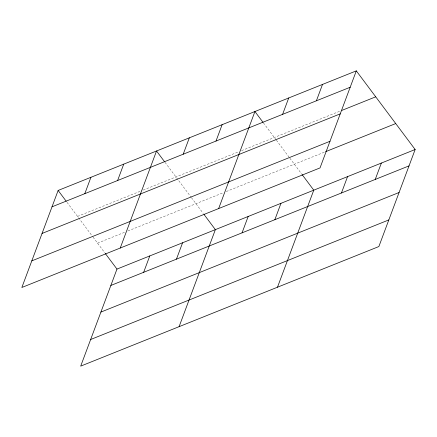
<?xml version="1.0" encoding="UTF-8"?>
<svg xmlns="http://www.w3.org/2000/svg" width="437" height="437" viewBox="0 0 437 437"><rect width="100%" height="100%" fill="white"/><g stroke="black" fill="none" stroke-linecap="round" stroke-linejoin="round"><path stroke-width="0.33" stroke-dasharray="2.19 1.64" d="M77.551 216.397L141.888 190.598M143.15 190.095L239.023 151.644M241.546 150.634L340.057 111.129M97.555 243.136L125.31 232.009M127.833 230.998L223.706 192.548M226.229 191.537L325.019 151.918M263.424 122.879L275.976 139.66M276.386 140.206L289.452 157.67M289.862 158.216L301.634 173.948M165.028 162.34L191.056 197.131M191.461 197.677L203.238 213.409M67.03 202.342L92.655 236.592M93.065 237.133L104.836 252.87"/><path stroke-width="0.66" d="M356.308 70.87L58.132 190.45L21.85 287.486L320.026 167.912L356.308 70.87L415.15 149.514L378.868 246.55L80.692 366.13L116.974 269.088L415.15 149.514M84.811 193.667L90.929 177.296M117.608 180.514L123.731 164.143M120.246 248.03L156.528 150.989L164.618 161.799M183.207 154.206L189.33 137.835M143.653 272.306L149.776 255.935M216.009 141.053L222.127 124.682M176.45 259.157L182.573 242.781M218.647 208.569L254.929 111.528L263.019 122.338M179.088 326.668L215.37 229.627L204.046 214.491M282.597 114.347L288.72 97.975M242.049 232.85L248.172 216.473M316.393 100.794L322.511 84.423M274.851 219.696L280.969 203.32M277.49 287.207L313.771 190.166L302.038 174.489M341.444 192.99L347.562 176.614M375.236 179.438L381.359 163.061M52.008 206.821L350.184 87.247M341.931 110.375L375.727 96.823M42.056 233.44L340.232 113.866M31.803 260.867L329.979 141.293M325.641 151.666L395.731 123.562M110.851 285.459L409.027 165.885M100.898 312.084L399.074 192.504M90.645 339.511L388.821 219.931M58.132 190.45L66.222 201.26M105.241 253.411L116.974 269.088"/></g></svg>
